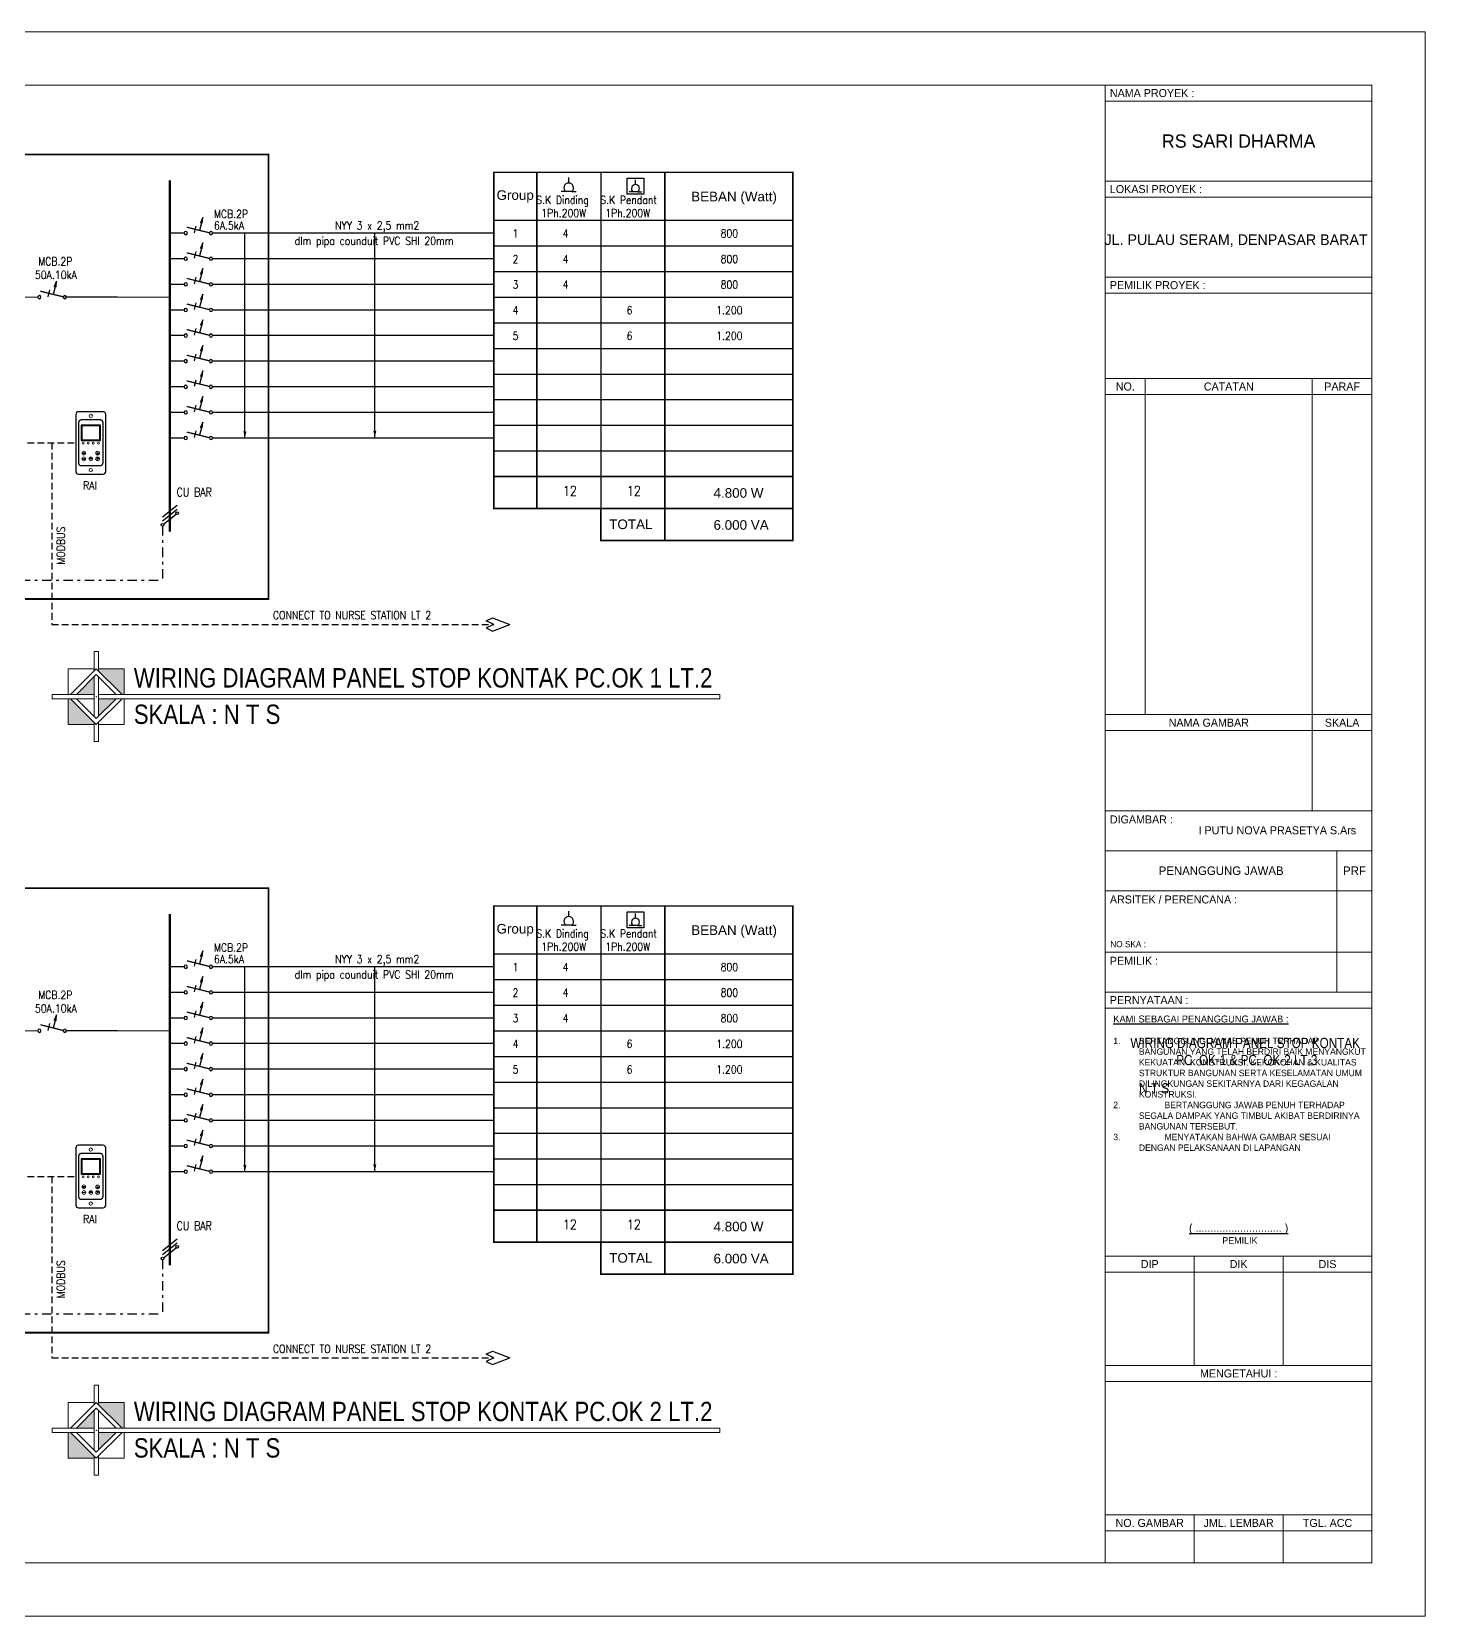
# Model space of a CAD drawing. Header units: inches. Extents: x 31310 to 32350, y 3900 to 5049.
# Drawn here: x 31718.4 to 31770.7, y 4614.4 to 4673.8 of the extents above; entities that cross this region are included whole.
import ezdxf
from ezdxf.enums import TextEntityAlignment as Align

# ---------------------------------------------------------------- set-up
doc = ezdxf.new("R2010")
doc.units = ezdxf.units.IN
doc.header["$MEASUREMENT"] = 0
for name, pattern in [('CACHE', [0.375, 0.25, -0.125]), ('DASHDOT', [1, 0.5, -0.25, 0, -0.25]), ('HIDDEN', [0.375, 0.25, -0.125]), ('PHANTOM', [2.5, 1.25, -0.25, 0.25, -0.25, 0.25, -0.25])]:
    doc.linetypes.add(name, pattern=pattern)
for name, color, linetype in [('-KOP', 7, 'Continuous'), ('-LINE', 1, 'Continuous'), ('-PANEL', 1, 'Continuous'), ('-SK', 1, 'Continuous'), ('-TXT', 7, 'Continuous'), ('dg', 8, 'Continuous'), ('DIM', 1, 'Continuous'), ('PNL', 5, 'Continuous'), ('TEX', 7, 'Continuous'), ('TEXTKOP', 7, 'Continuous')]:
    doc.layers.add(name, color=color, linetype=linetype)
for name, color, linetype, lineweight in [('A-FURN-EQPM', 177, 'Continuous', 0), ('US 0 Sanitair', 9, 'Continuous', 0), ('US-Elevation', 9, 'Continuous', 5), ('US-Text', 42, 'Continuous', 5)]:
    doc.layers.add(name, color=color, linetype=linetype, lineweight=lineweight)
doc.layers.add('dinding', color=252, linetype='Continuous', lineweight=9, true_color=0x878787)
doc.styles.add('1 100', font='GOTHIC.TTF')
doc.styles.add('1 200', font='GOTHIC.TTF', dxfattribs={"height": 300})
doc.styles.add('ARIAL', font='arial.ttf')
doc.styles.add('Arial Narrow', font='ARIALN.TTF')
doc.styles.add('Grap', font='')
doc.styles.add('Q', font='romans.shx', dxfattribs={"width": 0.7, "height": 180})
doc.styles.add('TXT', font='romans.shx', dxfattribs={"width": 0.85, "height": 0.25})
doc.styles.get('Grap').set_extended_font_data('Graphite Light')
doc.dimstyles.new('dim200', dxfattribs={"dimscale": 2, "dimtxt": 0.17, "dimasz": 0.12, "dimexe": 0.15, "dimexo": 0.1, "dimgap": 0.06, "dimtad": 1, "dimdec": 1, "dimlfac": 100, "dimzin": 12, "dimdsep": 46, "dimtxsty": 'Grap', "dimblk": 'ar1', "dimcen": 0.09, "dimclrd": 243, "dimclre": 243, "dimclrt": 256, "dimadec": 0, "dimazin": 0, "dimtfac": 1, "dimtdec": 1, "dimtix": 1, "dimtmove": 0, "dimatfit": 3, "dimldrblk": 'ar2', "dimfxl": 1, "dimtolj": 1, "dimtzin": 0, "dimarcsym": 0})

# ---------------------------------------------------------------- blocks, each defined once
blk = doc.blocks.new('erthrhhrthre')
for p, q in [((-103.505, 130.043), (-229.505, 130.043)), ((-103.505, 40.943), (-103.505, 130.043)), ((-121.505, 121.643), (-106.505, 121.643)), ((-121.505, 116.243), (-106.505, 116.243)), ((-121.505, 110.543), (-106.505, 110.543)), ((-121.505, 91.642), (-106.505, 91.642)), ((-121.505, 86.242), (-106.505, 86.242)), ((-121.505, 83.992), (-106.505, 83.992)), ((-121.505, 76.042), (-106.505, 76.042)), ((-121.505, 61.2), (-106.505, 61.2)), ((-121.505, 55.05), (-106.505, 55.05)), ((-121.505, 46.643), (-106.505, 46.643)), ((-229.505, 40.943), (-103.505, 40.943))]:
    blk.add_line(p, q)
at = {"color": 5}
for p, q in [((-106.505, 127.043), (-225.005, 127.043)), ((-121.505, 43.943), (-121.505, 127.043)), ((-106.505, 43.943), (-106.505, 127.043)), ((-225.005, 43.943), (-106.505, 43.943))]:
    blk.add_line(p, q, dxfattribs=at)
at = {"ltscale": 8}
for p, q in [((-121.505, 126.143), (-106.505, 126.143)), ((-121.505, 120.743), (-106.505, 120.743)), ((-121.505, 115.343), (-106.505, 115.343)), ((-119.255, 91.642), (-119.255, 110.543)), ((-109.863, 86.242), (-109.863, 110.543)), ((-121.505, 109.643), (-106.505, 109.643)), ((-121.505, 90.742), (-106.505, 90.742)), ((-108.473, 83.992), (-108.473, 76.042)), ((-121.505, 81.742), (-106.505, 81.742)), ((-121.505, 78.292), (-106.505, 78.292)), ((-121.505, 75.142), (-106.505, 75.142)), ((-116.505, 61.2), (-116.505, 55.05)), ((-111.505, 61.2), (-111.505, 55.05)), ((-121.505, 60.3), (-106.505, 60.3)), ((-121.505, 54.15), (-106.505, 54.15)), ((-121.505, 45.743), (-106.505, 45.743))]:
    blk.add_line(p, q, dxfattribs=at)
at = {"ltscale": 5}
for p, q in [((-116.505, 43.943), (-116.505, 46.643)), ((-111.505, 43.943), (-111.505, 46.643))]:
    blk.add_line(p, q, dxfattribs=at)
at = {"layer": 'A-FURN-EQPM', "color": 0, "linetype": 'ByBlock', "lineweight": -2, "ltscale": 0.25}
blk.add_lwpolyline([(-229.505, 40.943), (-103.505, 40.943), (-103.505, 130.043), (-229.505, 130.043)], close=True, dxfattribs=at)
at = {"layer": 'TEXTKOP', "style": '1 100'}
for s, height, p in [('NAMA PROYEK :', 0.45, (-121.247, 126.593)), ('LOKASI PROYEK :', 0.45, (-121.247, 121.193)), ('PEMILIK PROYEK :', 0.45, (-121.247, 115.793)), ('DIGAMBAR :', 0.45, (-121.247, 85.75)), ('I PUTU NOVA PRASETYA S.Ars', 0.45, (-116.258, 85.14)), ('ARSITEK / PERENCANA :', 0.45, (-121.247, 81.25)), ('NO SKA :', 0.3462, (-121.225, 78.739)), ('PEMILIK :', 0.45, (-121.247, 77.8)), ('PERNYATAAN :', 0.45, (-121.247, 75.592))]:
    blk.add_text(s, height=height, dxfattribs=at).set_placement(p, align=Align.MIDDLE_LEFT)
at = {"layer": 'TEXTKOP', "style": '1 100', "oblique": 0}
for s, height, p in [('RS SARI DHARMA', 0.75, (-114.005, 123.893)), ('JL. PULAU SERAM, DENPASAR BARAT ', 0.6, (-114.037, 118.349))]:
    blk.add_text(s, height=height, rotation=359.99148, dxfattribs=at).set_placement(p, align=Align.MIDDLE_CENTER)
at = {"layer": 'TEXTKOP', "style": '1 100'}
for s, height, p in [('NO.', 0.45, (-120.38, 110.093)), ('CATATAN', 0.45, (-114.559, 110.093)), ('PARAF', 0.45, (-108.184, 110.093)), ('NAMA GAMBAR', 0.45, (-115.684, 91.192)), ('SKALA', 0.45, (-108.184, 91.192)), ('PENANGGUNG JAWAB', 0.48, (-114.989, 82.867)), ('PRF', 0.48, (-107.489, 82.867)), ('MENGETAHUI :', 0.45, (-114.005, 54.6)), ('NO. GAMBAR', 0.45, (-119.005, 46.193)), ('JML. LEMBAR', 0.45, (-114.005, 46.193)), ('TGL. ACC', 0.45, (-109.005, 46.193))]:
    blk.add_text(s, height=height, dxfattribs=at).set_placement(p, align=Align.MIDDLE_CENTER)
for s, p in [('DIP', (-119.005, 60.75)), ('DIK', (-114.005, 60.75)), ('DIS', (-109.005, 60.75))]:
    blk.add_text(s, height=0.45, dxfattribs=at).set_placement(p, align=Align.MIDDLE)
at = {"layer": 'TEXTKOP', "ltscale": 5, "style": '1 200'}
for s, insert, char_height, width, attachment_point in [('{\\H1.083x;\\LKAMI SEBAGAI PENANGGUNG JAWAB :\\P\\H0.9234x;\\P\\pxt4;}1. ^IBERTANGGUNG JAWAB PENUH TERHADAP  ^I^IBANGUNAN YANG TELAH BERDIRI BAIK MENYANGKUT ^IKEKUATAN ^IKONSTRUKSI, KEKOKOHAN & KUALITAS ^ISTRUKTUR BANGUNAN SERTA KESELAMATAN UMUM ^IDILINGKUNGAN SEKITARNYA DARI KEGAGALAN ^IKONSTRUKSI.\\P\\pi-4,l4,t8;2.^IBERTANGGUNG JAWAB PENUH TERHADAP SEGALA DAMPAK YANG TIMBUL AKIBAT BERDIRINYA BANGUNAN TERSEBUT.\\P3.^IMENYATAKAN BAHWA GAMBAR SESUAI DENGAN PELAKSANAAN DI LAPANGAN', (-121.055, 74.725), 0.36, 14.2351, 1), ('{\\L( ............................. )\\P\\H0.8333x;\\l PEMILIK}', (-114.005, 63.013), 0.45, 15, 2)]:
    blk.add_mtext(s, dxfattribs=dict(at, insert=insert, char_height=char_height, width=width, attachment_point=attachment_point))
blk = doc.blocks.new('ar1')
at = {"color": 251, "ltscale": 0.13}
for p, q in [((1.06, 0), (-1.06, 0)), ((0, 1.06), (0, -1.06))]:
    blk.add_line(p, q, dxfattribs=at)
at = {"color": 5, "ltscale": 0.13}
blk.add_line((-0.5, -0.5), (0.5, 0.5), dxfattribs=at)
blk = doc.blocks.new('ar2')
at = {"layer": 'dg', "color": 251, "ltscale": 0.13}
for points in [[(-0.91, 0), (-1.08, 0.25), (0, 0)], [(-0.91, 0), (-1.08, -0.25), (0, 0)]]:
    blk.add_solid(points, dxfattribs=at)
at = {"layer": 'DIM', "color": 251, "ltscale": 0.13}
blk.add_line((0, 0), (-1.29, 0), dxfattribs=at)
blk = doc.blocks.new('_ClosedBlank')
at = {"color": 0, "linetype": 'ByBlock', "lineweight": -2}
for p, q in [((-1, 0.17), (0, 0)), ((-1, 0.17), (-1, -0.17)), ((0, 0), (-1, -0.17))]:
    blk.add_line(p, q, dxfattribs=at)
blk = doc.blocks.new('-mcb1p')
at = {"layer": '-LINE', "color": 7}
blk.add_line((0.516, 0.014), (0.465, 0.222), dxfattribs=at)
at = {"layer": '-LINE', "color": 2, "const_width": 0.04}
blk.add_lwpolyline([(0.049, 0.01), (0.755, 0.185)], dxfattribs=at)
at = {"layer": '-LINE', "color": 7}
blk.add_lwpolyline([(0.3, 0.318), (0.357, 0.086)], dxfattribs=at)
at = {"layer": '-LINE', "color": 2}
for centre in [(0, 0), (0.787, 0)]:
    blk.add_circle(centre, 0.05, dxfattribs=at)
at = {"layer": '-LINE', "color": 7, "xscale": 0.1800000000000017, "yscale": 0.1800000000000017, "zscale": 0.1800000000000017, "rotation": 103.8965061037899}
blk.add_blockref('_ClosedBlank', (0.257, 0.493), dxfattribs=at)
blk = doc.blocks.new('-STOP KONTAK')
at = {"layer": '-SK'}
for p, q in [((-0.092, 0), (-0.236, 0)), ((0.092, 0), (-0.092, 0)), ((0, 0.269), (0, 0.443)), ((0.092, 0), (0.236, 0))]:
    blk.add_line(p, q, dxfattribs=at)
blk.add_arc((0, 0.119), 0.15, 307.7237, 232.2763, dxfattribs=at)
blk = doc.blocks.new('nvdghcusdyfb')
at = {"layer": 'US-Text', "ltscale": 5}
h = blk.add_hatch(color=256, dxfattribs=at)
h.paths.add_polyline_path([(-6.862, 0.036), (-6.862, 0.339), (-7.166, 0.036)])
h.paths.add_polyline_path([(-6.487, -0.036), (-6.79, -0.036), (-6.79, -0.339)])
for points in [[(-6.79, 0.477), (-6.79, 0.441), (-6.385, 0.036), (-6.349, 0.036), (-6.349, 0.477)], [(-7.268, -0.036), (-7.304, -0.036), (-7.304, -0.477), (-6.862, -0.477), (-6.862, -0.441)]]:
    blk.add_hatch(color=256, dxfattribs=at).paths.add_polyline_path(points)
for p, q in [((-6.862, 0.441), (-6.862, 0.769)), ((-6.79, 0.769), (-6.862, 0.769)), ((-6.79, 0.441), (-6.79, 0.769)), ((-6.862, 0.477), (-7.304, 0.477)), ((-7.304, 0.036), (-7.304, 0.477)), ((-6.862, -0.339), (-6.862, 0.339)), ((-6.79, 0.477), (-6.349, 0.477)), ((-6.79, -0.339), (-6.79, 0.339)), ((-6.349, 0.036), (-6.349, 0.477)), ((-7.581, 0.036), (-6.862, 0.036)), ((-7.581, 0.036), (-7.581, -0.036)), ((-7.581, -0.036), (-6.862, -0.036)), ((-7.304, -0.036), (-7.304, -0.477)), ((-6.349, -0.036), (-6.349, -0.477)), ((-6.862, -0.477), (-7.304, -0.477)), ((-6.862, -0.769), (-6.862, -0.441)), ((-6.79, -0.769), (-6.79, -0.441)), ((-6.79, -0.477), (-6.349, -0.477)), ((-6.79, -0.769), (-6.862, -0.769))]:
    blk.add_line(p, q, dxfattribs=at)
for points in [[(-7.268, 0.036), (-6.826, 0.477), (-6.385, 0.036)], [(-7.166, 0.036), (-6.826, 0.375), (-6.487, 0.036)], [(-6.385, -0.036), (-6.826, -0.477), (-7.268, -0.036)], [(-6.487, -0.036), (-6.826, -0.375), (-7.166, -0.036)]]:
    blk.add_lwpolyline(points, dxfattribs=at)
blk.add_point((-6.826, 0), dxfattribs=at)

msp = doc.modelspace()

# ---------------------------------------------------------------- hatches: boundary and pattern name
at = {"layer": 'dinding'}
h = msp.add_hatch(color=8, dxfattribs=at)
h.dxf.hatch_style = 1
h.paths.add_polyline_path([(31720.886, 4658.087), (31720.849, 4658.01), (31720.886, 4658.01), (31720.924, 4658.01)])
h = msp.add_hatch(color=8, dxfattribs=at)
h.dxf.hatch_style = 1
h.paths.add_polyline_path([(31720.924, 4657.868), (31720.886, 4657.868), (31720.849, 4657.868), (31720.886, 4657.791)])
h = msp.add_hatch(color=8, dxfattribs=at)
h.dxf.hatch_style = 1
h.paths.add_polyline_path([(31720.886, 4630.586), (31720.849, 4630.51), (31720.886, 4630.51), (31720.924, 4630.51)])
h = msp.add_hatch(color=8, dxfattribs=at)
h.dxf.hatch_style = 1
h.paths.add_polyline_path([(31720.924, 4630.367), (31720.886, 4630.367), (31720.849, 4630.367), (31720.886, 4630.29)])

# ---------------------------------------------------------------- linework, layer by layer
at = {"layer": '-LINE'}
for p, q in [((31739.752, 4668.571, 0.008), (31739.752, 4655.971, 0.008)), ((31739.752, 4668.571, 0.008), (31739.752, 4657.171, 0.008)), ((31742.152, 4668.571, 0.008), (31742.152, 4655.971, 0.008)), ((31742.152, 4668.571, 0.008), (31742.152, 4654.771, 0.008)), ((31742.152, 4668.571, 0.008), (31742.152, 4655.971, 0.008)), ((31746.952, 4667.671, 0.008), (31746.952, 4655.971, 0.008)), ((31724.13, 4666.291, 0.008), (31723.59, 4666.291, 0.008)), ((31735.739, 4666.291, 0.008), (31725.194, 4666.291, 0.008)), ((31724.13, 4665.331, 0.008), (31723.59, 4665.331, 0.008)), ((31735.739, 4665.331, 0.008), (31725.194, 4665.331, 0.008)), ((31724.13, 4664.371, 0.008), (31723.59, 4664.371, 0.008)), ((31735.739, 4664.371, 0.008), (31725.194, 4664.371, 0.008)), ((31724.13, 4663.411, 0.008), (31723.59, 4663.411, 0.008)), ((31735.739, 4663.411, 0.008), (31725.194, 4663.411, 0.008)), ((31724.13, 4662.451, 0.008), (31723.59, 4662.451, 0.008)), ((31735.739, 4662.451, 0.008), (31725.194, 4662.451, 0.008)), ((31724.13, 4661.491, 0.008), (31723.59, 4661.491, 0.008)), ((31735.739, 4661.491, 0.008), (31725.194, 4661.491, 0.008)), ((31724.13, 4660.531, 0.008), (31723.59, 4660.531, 0.008)), ((31735.739, 4660.531, 0.008), (31725.194, 4660.531, 0.008)), ((31724.13, 4659.571, 0.008), (31723.59, 4659.571, 0.008)), ((31735.739, 4659.571, 0.008), (31725.194, 4659.571, 0.008)), ((31724.13, 4658.611, 0.008), (31723.59, 4658.611, 0.008)), ((31735.739, 4658.611, 0.008), (31725.194, 4658.611, 0.008)), ((31739.752, 4641.07, 0.008), (31739.752, 4628.47, 0.008)), ((31739.752, 4641.07, 0.008), (31739.752, 4629.67, 0.008)), ((31742.152, 4641.07, 0.008), (31742.152, 4628.47, 0.008)), ((31742.152, 4641.07, 0.008), (31742.152, 4627.27, 0.008)), ((31742.152, 4641.07, 0.008), (31742.152, 4628.47, 0.008)), ((31746.952, 4640.17, 0.008), (31746.952, 4628.47, 0.008)), ((31724.13, 4638.79, 0.008), (31723.59, 4638.79, 0.008)), ((31735.739, 4638.79, 0.008), (31725.194, 4638.79, 0.008)), ((31724.13, 4637.83, 0.008), (31723.59, 4637.83, 0.008)), ((31735.739, 4637.83, 0.008), (31725.194, 4637.83, 0.008)), ((31724.13, 4636.87, 0.008), (31723.59, 4636.87, 0.008)), ((31735.739, 4636.87, 0.008), (31725.194, 4636.87, 0.008)), ((31724.13, 4635.91, 0.008), (31723.59, 4635.91, 0.008)), ((31735.739, 4635.91, 0.008), (31725.194, 4635.91, 0.008)), ((31724.13, 4634.95, 0.008), (31723.59, 4634.95, 0.008)), ((31735.739, 4634.95, 0.008), (31725.194, 4634.95, 0.008)), ((31724.13, 4633.99, 0.008), (31723.59, 4633.99, 0.008)), ((31735.739, 4633.99, 0.008), (31725.194, 4633.99, 0.008)), ((31724.13, 4633.03, 0.008), (31723.59, 4633.03, 0.008)), ((31735.739, 4633.03, 0.008), (31725.194, 4633.03, 0.008)), ((31724.13, 4632.07, 0.008), (31723.59, 4632.07, 0.008)), ((31735.739, 4632.07, 0.008), (31725.194, 4632.07, 0.008)), ((31724.13, 4631.11, 0.008), (31723.59, 4631.11, 0.008)), ((31735.739, 4631.11, 0.008), (31725.194, 4631.11, 0.008))]:
    msp.add_line(p, q, dxfattribs=at)
at = {"layer": '-LINE', "color": 8}
for p, q in [((31735.739, 4665.811, 0.008), (31746.952, 4665.811, 0.008)), ((31735.739, 4664.851, 0.008), (31746.952, 4664.851, 0.008)), ((31735.739, 4663.891, 0.008), (31746.952, 4663.891, 0.008)), ((31735.739, 4662.931, 0.008), (31746.952, 4662.931, 0.008)), ((31735.739, 4661.971, 0.008), (31746.952, 4661.971, 0.008)), ((31735.739, 4661.011, 0.008), (31746.952, 4661.011, 0.008)), ((31735.739, 4660.051, 0.008), (31746.952, 4660.051, 0.008)), ((31735.739, 4659.091, 0.008), (31746.952, 4659.091, 0.008)), ((31735.739, 4658.131, 0.008), (31746.952, 4658.131, 0.008)), ((31735.739, 4657.171, 0.008), (31746.952, 4657.171, 0.008)), ((31735.739, 4638.31, 0.008), (31746.952, 4638.31, 0.008)), ((31735.739, 4637.35, 0.008), (31746.952, 4637.35, 0.008)), ((31735.739, 4636.39, 0.008), (31746.952, 4636.39, 0.008)), ((31735.739, 4635.43, 0.008), (31746.952, 4635.43, 0.008)), ((31735.739, 4634.47, 0.008), (31746.952, 4634.47, 0.008)), ((31735.739, 4633.51, 0.008), (31746.952, 4633.51, 0.008)), ((31735.739, 4632.55, 0.008), (31746.952, 4632.55, 0.008)), ((31735.739, 4631.59, 0.008), (31746.952, 4631.59, 0.008)), ((31735.739, 4630.63, 0.008), (31746.952, 4630.63, 0.008)), ((31735.739, 4629.67, 0.008), (31746.952, 4629.67, 0.008))]:
    msp.add_line(p, q, dxfattribs=at)
at = {"layer": '-LINE', "color": 7}
for p, q in [((31723.315, 4655.652, 0.008), (31723.864, 4656.09, 0.008)), ((31723.315, 4655.502, 0.008), (31723.864, 4655.94, 0.008)), ((31723.355, 4655.385, 0.008), (31723.824, 4655.759, 0.008)), ((31723.315, 4628.151, 0.008), (31723.864, 4628.589, 0.008)), ((31723.315, 4628.002, 0.008), (31723.864, 4628.44, 0.008)), ((31723.355, 4627.885, 0.008), (31723.824, 4628.258, 0.008))]:
    msp.add_line(p, q, dxfattribs=at)
at = {"layer": '-LINE', "color": 7, "linetype": 'DASHDOT', "ltscale": 0.7}
for p, q in [((31723.315, 4655.302, 0.008), (31723.315, 4653.285, 0.008)), ((31698.808, 4653.285, 0.008), (31723.315, 4653.285, 0.008)), ((31723.315, 4627.801, 0.008), (31723.315, 4625.784, 0.008)), ((31698.808, 4625.784, 0.008), (31723.315, 4625.784, 0.008))]:
    msp.add_line(p, q, dxfattribs=at)
at = {"layer": '-LINE', "elevation": 0.008}
for points, const_width in [([(31723.59, 4668.269), (31723.59, 4655.1)], 0.096), ([(31737.352, 4668.571), (31737.352, 4655.971)], 0.06), ([(31742.152, 4668.571), (31742.152, 4654.771)], 0.06), ([(31735.739, 4666.771), (31746.952, 4666.771)], 0.06), ([(31735.739, 4657.171), (31746.952, 4657.171)], 0.06), ([(31746.952, 4655.971), (31746.952, 4654.771), (31739.752, 4654.771), (31739.752, 4655.971)], 0.06), ([(31737.352, 4641.07), (31737.352, 4628.47)], 0.06), ([(31742.152, 4641.07), (31742.152, 4627.27)], 0.06), ([(31723.59, 4640.768), (31723.59, 4627.6)], 0.096), ([(31735.739, 4639.27), (31746.952, 4639.27)], 0.06), ([(31735.739, 4629.67), (31746.952, 4629.67)], 0.06), ([(31746.952, 4628.47), (31746.952, 4627.27), (31739.752, 4627.27), (31739.752, 4628.47)], 0.06)]:
    msp.add_lwpolyline(points, dxfattribs=dict(at, const_width=const_width))
at = {"layer": '-LINE', "const_width": 0.06, "elevation": 0.008}
for points in [[(31735.739, 4668.571), (31746.952, 4668.571), (31746.952, 4655.971), (31735.739, 4655.971)], [(31735.739, 4641.07), (31746.952, 4641.07), (31746.952, 4628.47), (31735.739, 4628.47)]]:
    msp.add_lwpolyline(points, close=True, dxfattribs=at)
at = {"layer": '-LINE', "color": 7}
for centre in [(31723.864, 4655.791, 0.008), (31723.315, 4655.353, 0.008), (31723.315, 4627.853, 0.008), (31723.864, 4628.291, 0.008)]:
    msp.add_circle(centre, 0.0516, dxfattribs=at)
at = {"layer": '-PANEL', "elevation": -0.011}
for points in [[(31720.168, 4657.256), (31721.086, 4657.256, 0.414214), (31721.187, 4657.357), (31721.187, 4659.5, 0.414214), (31721.086, 4659.6), (31720.168, 4659.6, 0.414214), (31720.067, 4659.5), (31720.067, 4657.357, 0.414214)], [(31720.168, 4629.756), (31721.086, 4629.756, 0.414214), (31721.187, 4629.856), (31721.187, 4631.999, 0.414214), (31721.086, 4632.1), (31720.168, 4632.1, 0.414214), (31720.067, 4631.999), (31720.067, 4629.856, 0.414214)]]:
    msp.add_lwpolyline(points, format="xyb", close=True, dxfattribs=at)
at = {"layer": '-PANEL', "linetype": 'CACHE', "ltscale": 20, "elevation": -0.011}
for points in [[(31720.268, 4657.579), (31720.986, 4657.579, 0.414214), (31721.086, 4657.68), (31721.086, 4659.188, 0.414214), (31720.986, 4659.288), (31720.268, 4659.288, 0.414214), (31720.168, 4659.188), (31720.168, 4657.68, 0.414214)], [(31720.268, 4630.079), (31720.986, 4630.079, 0.414214), (31721.086, 4630.179), (31721.086, 4631.687, 0.414214), (31720.986, 4631.788), (31720.268, 4631.788, 0.414214), (31720.168, 4631.687), (31720.168, 4630.179, 0.414214)]]:
    msp.add_lwpolyline(points, format="xyb", close=True, dxfattribs=at)
at = {"layer": '-PANEL', "ltscale": 20, "elevation": -0.011}
for points in [[(31720.268, 4658.521), (31720.986, 4658.521), (31720.986, 4659.089), (31720.268, 4659.089)], [(31720.288, 4658.541), (31720.966, 4658.541), (31720.966, 4659.069), (31720.288, 4659.069)], [(31720.268, 4631.021), (31720.986, 4631.021), (31720.986, 4631.589), (31720.268, 4631.589)], [(31720.288, 4631.041), (31720.966, 4631.041), (31720.966, 4631.569), (31720.288, 4631.569)]]:
    msp.add_lwpolyline(points, close=True, dxfattribs=at)
at = {"layer": '-SK', "elevation": 0.008}
for points in [[(31740.744, 4668.357), (31741.363, 4668.357), (31741.363, 4667.749), (31740.744, 4667.749)], [(31740.744, 4640.857), (31741.363, 4640.857), (31741.363, 4640.249), (31740.744, 4640.249)]]:
    msp.add_lwpolyline(points, close=True, dxfattribs=at)
at = {"color": 2, "linetype": 'HIDDEN', "elevation": -0.011}
for points in [[(31718.256, 4658.428), (31720.067, 4658.428)], [(31719.162, 4658.428), (31719.162, 4651.627), (31735.739, 4651.627)], [(31718.256, 4630.928), (31720.067, 4630.928)], [(31719.162, 4630.928), (31719.162, 4624.127), (31735.739, 4624.127)]]:
    msp.add_lwpolyline(points, dxfattribs=at)
at = {"color": 2, "linetype": 'Continuous', "elevation": -0.011}
for points in [[(31735.739, 4651.627), (31735.459, 4651.764), (31735.687, 4651.878), (31736.348, 4651.627)], [(31735.739, 4651.627), (31735.459, 4651.491), (31735.687, 4651.377), (31736.348, 4651.627)], [(31735.739, 4624.127), (31735.459, 4624.264), (31735.687, 4624.378), (31736.348, 4624.127)], [(31735.739, 4624.127), (31735.459, 4623.99), (31735.687, 4623.877), (31736.348, 4624.127)]]:
    msp.add_lwpolyline(points, dxfattribs=at)
at = {"layer": 'dinding', "color": 2}
for points, elevation in [([(31720.571, 4657.832), (31720.68, 4657.832)], -0.011), ([(31720.886, 4658.087), (31720.849, 4658.01), (31720.886, 4658.01)], -0.023), ([(31720.886, 4657.791), (31720.849, 4657.868), (31720.886, 4657.868)], -0.023), ([(31720.886, 4658.087), (31720.924, 4658.01), (31720.886, 4658.01)], -0.023), ([(31720.886, 4657.791), (31720.924, 4657.868), (31720.886, 4657.868)], -0.023), ([(31720.571, 4630.332), (31720.68, 4630.332)], -0.011), ([(31720.886, 4630.586), (31720.849, 4630.51), (31720.886, 4630.51)], -0.023), ([(31720.886, 4630.29), (31720.849, 4630.367), (31720.886, 4630.367)], -0.023), ([(31720.886, 4630.586), (31720.924, 4630.51), (31720.886, 4630.51)], -0.023), ([(31720.886, 4630.29), (31720.924, 4630.367), (31720.886, 4630.367)], -0.023)]:
    msp.add_lwpolyline(points, dxfattribs=dict(at, elevation=elevation))
at = {"layer": 'dinding', "color": 2, "const_width": 0.0101, "elevation": -0.002}
for points in [[(31720.653, 4657.826), (31720.653, 4657.8), (31720.601, 4657.8)], [(31720.653, 4630.325), (31720.653, 4630.3), (31720.601, 4630.3)]]:
    msp.add_lwpolyline(points, dxfattribs=at)
at = {"layer": 'dinding', "color": 1}
for centre, radius in [((31720.627, 4659.44, -0.011), 0.0617), ((31720.368, 4658.043, -0.023), 0.0708), ((31720.368, 4657.832, -0.023), 0.0708), ((31720.627, 4657.832, -0.011), 0.0708), ((31720.886, 4658.043, -0.023), 0.0708), ((31720.886, 4657.832, -0.023), 0.0708), ((31720.627, 4657.413, -0.011), 0.0617), ((31720.627, 4631.939, -0.011), 0.0617), ((31720.368, 4630.542, -0.023), 0.0708), ((31720.368, 4630.332, -0.023), 0.0708), ((31720.627, 4630.332, -0.011), 0.0708), ((31720.886, 4630.542, -0.023), 0.0708), ((31720.886, 4630.332, -0.023), 0.0708), ((31720.627, 4629.913, -0.011), 0.0617)]:
    msp.add_circle(centre, radius, dxfattribs=at)
at = {"layer": 'dinding', "color": 2}
for centre in [(31720.342, 4658.42, -0.011), (31720.532, 4658.42, -0.011), (31720.722, 4658.42, -0.011), (31720.912, 4658.42, -0.011), (31720.342, 4630.919, -0.011), (31720.532, 4630.919, -0.011), (31720.722, 4630.919, -0.011), (31720.912, 4630.919, -0.011)]:
    msp.add_circle(centre, 0.0363, dxfattribs=at)
for points in [[(31720.589, 4657.8, -0.002), (31720.607, 4657.82, -0.002), (31720.608, 4657.782, -0.002)], [(31720.589, 4630.3, -0.002), (31720.607, 4630.32, -0.002), (31720.608, 4630.282, -0.002)]]:
    msp.add_solid(points, dxfattribs=at)
at = {"layer": 'PNL', "color": 7, "linetype": 'PHANTOM', "lineweight": 0, "ltscale": 0.9, "const_width": 0.0669, "elevation": 0.008}
for points in [[(31727.291, 4669.241), (31697.767, 4669.241), (31697.767, 4652.578), (31727.291, 4652.578)], [(31727.291, 4641.741), (31697.767, 4641.741), (31697.767, 4625.077), (31727.291, 4625.077)]]:
    msp.add_lwpolyline(points, close=True, dxfattribs=at)
at = {"layer": 'US-Elevation', "color": 1}
for p, q in [((31717.217, 4663.892, 0.008), (31718.639, 4663.892, 0.008)), ((31719.716, 4663.892, 0.008), (31723.59, 4663.892, 0.008)), ((31719.729, 4663.908, 0.008), (31721.628, 4663.908, 0.008)), ((31717.217, 4636.392, 0.008), (31718.639, 4636.392, 0.008)), ((31719.716, 4636.392, 0.008), (31723.59, 4636.392, 0.008)), ((31719.729, 4636.408, 0.008), (31721.628, 4636.408, 0.008))]:
    msp.add_line(p, q, dxfattribs=at)
at = {"layer": 'US-Text', "elevation": 0.008}
for points in [[(31720.912, 4648.998), (31744.218, 4648.998), (31744.218, 4648.84), (31720.912, 4648.84)], [(31720.912, 4621.497), (31744.218, 4621.497), (31744.218, 4621.339), (31720.912, 4621.339)]]:
    msp.add_lwpolyline(points, close=True, dxfattribs=at)

# ---------------------------------------------------------------- block references
at = {"layer": '-LINE', "rotation": 3.41322171e-08}
for p, xscale, yscale, zscale in [((31725.134, 4666.293, 0.008), -1.200000000000727, 1.199999999999818, 1.199999999999999), ((31725.134, 4665.333, 0.008), -1.200000000000727, 1.199999999999818, 1.199999999999999), ((31725.134, 4664.373, 0.008), -1.200000000000727, 1.199999999999818, 1.199999999999999), ((31719.655, 4663.892, 0.008), -1.214595193355503, 1.214595193354583, 1.214595193354767), ((31725.134, 4663.413, 0.008), -1.200000000000727, 1.199999999999818, 1.199999999999999), ((31725.134, 4662.453, 0.008), -1.200000000000727, 1.199999999999818, 1.199999999999999), ((31725.134, 4661.493, 0.008), -1.200000000000727, 1.199999999999818, 1.199999999999999), ((31725.134, 4660.533, 0.008), -1.200000000000727, 1.199999999999818, 1.199999999999999), ((31725.134, 4659.573, 0.008), -1.200000000000727, 1.199999999999818, 1.199999999999999), ((31725.134, 4658.613, 0.008), -1.200000000000727, 1.199999999999818, 1.199999999999999), ((31725.134, 4638.793, 0.008), -1.200000000000727, 1.199999999999818, 1.199999999999999), ((31725.134, 4637.833, 0.008), -1.200000000000727, 1.199999999999818, 1.199999999999999), ((31725.134, 4636.873, 0.008), -1.200000000000727, 1.199999999999818, 1.199999999999999), ((31719.655, 4636.392, 0.008), -1.214595193355503, 1.214595193354583, 1.214595193354767), ((31725.134, 4635.913, 0.008), -1.200000000000727, 1.199999999999818, 1.199999999999999), ((31725.134, 4634.953, 0.008), -1.200000000000727, 1.199999999999818, 1.199999999999999), ((31725.134, 4633.993, 0.008), -1.200000000000727, 1.199999999999818, 1.199999999999999), ((31725.134, 4633.033, 0.008), -1.200000000000727, 1.199999999999818, 1.199999999999999), ((31725.134, 4632.073, 0.008), -1.200000000000727, 1.199999999999818, 1.199999999999999), ((31725.134, 4631.113, 0.008), -1.200000000000727, 1.199999999999818, 1.199999999999999)]:
    msp.add_blockref('-mcb1p', p, dxfattribs=dict(at, xscale=xscale, yscale=yscale, zscale=zscale))
at = {"layer": '-SK', "xscale": 1.200000000000727, "yscale": 1.200000000000727, "zscale": 1.200000000000727}
for p in [(31738.551, 4667.848, 0.008), (31738.551, 4640.348, 0.008)]:
    msp.add_blockref('-STOP KONTAK', p, dxfattribs=at)
at = {"layer": '-SK'}
for p in [(31741.054, 4667.842, 0.008), (31741.054, 4640.341, 0.008)]:
    msp.add_blockref('-STOP KONTAK', p, dxfattribs=at)
at = {"layer": 'US-Elevation', "color": 1, "xscale": 0.6666666666678794, "yscale": 0.6666666666678794, "zscale": 0.6666666666678794}
msp.add_blockref('erthrhhrthre', (31839.675, 4587.148), dxfattribs=at)
at = {"layer": 'US-Text', "xscale": 2.193720867624506, "yscale": 2.193720867624506, "zscale": 2.193720867624506}
for p in [(31735.808, 4648.919, 0.008), (31735.808, 4621.418, 0.008)]:
    msp.add_blockref('nvdghcusdyfb', p, dxfattribs=at)

# ---------------------------------------------------------------- texts
at = {"layer": '-KOP', "color": 2, "ltscale": 0.5, "style": 'ARIAL'}
for s, p in [('Group', (31735.843, 4667.538, 0.008)), ('BEBAN (Watt)', (31743.143, 4667.485, 0.008)), ('4.800 W', (31743.98, 4656.373, 0.008)), ('TOTAL ', (31740.069, 4655.198, 0.008)), ('6.000 VA', (31743.98, 4655.173, 0.008)), ('Group', (31735.843, 4640.037, 0.008)), ('BEBAN (Watt)', (31743.143, 4639.985, 0.008)), ('4.800 W', (31743.98, 4628.873, 0.008)), ('TOTAL ', (31740.069, 4627.698, 0.008)), ('6.000 VA', (31743.98, 4627.673, 0.008))]:
    msp.add_text(s, height=0.36, dxfattribs=at).set_placement(p)
at = {"layer": '-TXT', "style": 'TXT', "width": 0.85}
for s, height, p in [('S.K Dinding', 0.3, (31737.337, 4667.385, 0.008)), ('S.K Pendant', 0.3, (31739.737, 4667.385, 0.008)), ('MCB.2P', 0.3, (31725.246, 4666.86, 0.008)), ('1Ph.200W', 0.3, (31737.521, 4666.894, 0.008)), ('1Ph.200W', 0.3, (31739.921, 4666.894, 0.008)), ('6A.5kA', 0.3, (31725.246, 4666.427, 0.008)), ('NYY 3 x 2,5 mm2', 0.3, (31729.789, 4666.427, 0.008)), ('dlm pipa counduit PVC SHI 20mm', 0.3, (31728.274, 4665.853, 0.008)), ('1', 0.3, (31736.444, 4666.132, 0.008)), ('2', 0.3, (31736.444, 4665.172, 0.008)), ('3', 0.3, (31736.444, 4664.212, 0.008)), ('4', 0.3, (31736.444, 4663.252, 0.008)), ('5', 0.3, (31736.444, 4662.292, 0.008)), ('RAI', 0.3016, (31720.339, 4656.684, 0.008)), ('CONNECT TO NURSE STATION LT 2', 0.30165, (31727.457, 4651.82, 0.008)), ('S.K Dinding', 0.3, (31737.337, 4639.885, 0.008)), ('S.K Pendant', 0.3, (31739.737, 4639.885, 0.008)), ('MCB.2P', 0.3, (31725.246, 4639.36, 0.008)), ('6A.5kA', 0.3, (31725.246, 4638.926, 0.008)), ('NYY 3 x 2,5 mm2', 0.3, (31729.789, 4638.926, 0.008)), ('1Ph.200W', 0.3, (31737.521, 4639.394, 0.008)), ('1Ph.200W', 0.3, (31739.921, 4639.394, 0.008)), ('dlm pipa counduit PVC SHI 20mm', 0.3, (31728.274, 4638.352, 0.008)), ('1', 0.3, (31736.444, 4638.631, 0.008)), ('2', 0.3, (31736.444, 4637.671, 0.008)), ('3', 0.3, (31736.444, 4636.711, 0.008)), ('4', 0.3, (31736.444, 4635.751, 0.008)), ('5', 0.3, (31736.444, 4634.791, 0.008)), ('RAI', 0.3016, (31720.339, 4629.184, 0.008)), ('CONNECT TO NURSE STATION LT 2', 0.30165, (31727.457, 4624.319, 0.008))]:
    msp.add_text(s, height=height, dxfattribs=at).set_placement(p)
for s, height, p in [('4', 0.3, (31738.432, 4666.132, 0.008)), ('800', 0.3, (31744.575, 4666.132, 0.008)), ('MCB.2P', 0.3016, (31719.297, 4665.085, 0.008)), ('4', 0.3, (31738.432, 4665.172, 0.008)), ('800', 0.3, (31744.575, 4665.172, 0.008)), ('50A.10kA', 0.3016, (31719.319, 4664.578, 0.008)), ('4', 0.3, (31738.432, 4664.212, 0.008)), ('800', 0.3, (31744.575, 4664.212, 0.008)), ('6', 0.3, (31740.832, 4663.252, 0.008)), ('1.200', 0.3, (31744.575, 4663.252, 0.008)), ('6', 0.3, (31740.832, 4662.292, 0.008)), ('1.200', 0.3, (31744.575, 4662.292, 0.008)), ('12', 0.36, (31738.592, 4656.451, 0.008)), ('12', 0.36, (31740.992, 4656.451, 0.008)), ('4', 0.3, (31738.432, 4638.631, 0.008)), ('800', 0.3, (31744.575, 4638.631, 0.008)), ('4', 0.3, (31738.432, 4637.671, 0.008)), ('800', 0.3, (31744.575, 4637.671, 0.008)), ('50A.10kA', 0.3016, (31719.319, 4637.078, 0.008)), ('MCB.2P', 0.3016, (31719.297, 4637.584, 0.008)), ('4', 0.3, (31738.432, 4636.711, 0.008)), ('800', 0.3, (31744.575, 4636.711, 0.008)), ('6', 0.3, (31740.832, 4635.751, 0.008)), ('1.200', 0.3, (31744.575, 4635.751, 0.008)), ('6', 0.3, (31740.832, 4634.791, 0.008)), ('1.200', 0.3, (31744.575, 4634.791, 0.008)), ('12', 0.36, (31738.592, 4628.951, 0.008)), ('12', 0.36, (31740.992, 4628.951, 0.008))]:
    msp.add_text(s, height=height, dxfattribs=at).set_placement(p, align=Align.CENTER)
at = {"layer": '-TXT', "color": 2, "style": 'TXT', "width": 0.85}
for s, height, p in [('MUTE', 0.0362, (31720.368, 4657.813, -0.011)), ('TEST', 0.0362, (31720.368, 4658.023, -0.011)), ('MENU', 0.0241, (31720.629, 4657.844, 0.001)), ('MUTE', 0.0362, (31720.368, 4630.312, -0.011)), ('TEST', 0.0362, (31720.368, 4630.523, -0.011)), ('MENU', 0.0241, (31720.629, 4630.344, 0.001))]:
    msp.add_text(s, height=height, dxfattribs=at).set_placement(p, align=Align.CENTER)
at = {"layer": '-TXT', "style": 'TXT', "width": 0.85}
for p in [(31719.656, 4653.863, 0.008), (31719.656, 4626.362, 0.008)]:
    msp.add_text('MODBUS', height=0.3016, rotation=90, dxfattribs=at).set_placement(p)
at = {"layer": 'TEX', "style": 'Q', "width": 0.8}
for p in [(31724.507, 4656.584, 0.008), (31724.507, 4629.083, 0.008)]:
    msp.add_text('CU BAR', height=0.324, dxfattribs=at).set_placement(p, align=Align.MIDDLE)
at = {"layer": 'US 0 Sanitair', "attachment_point": 1, "style": 'Arial Narrow'}
for s, insert, char_height, width in [('\\pxqc;WIRING DIAGRAM PANEL STOP KONTAK  PC. OK-1 & PC. OK-2 LT.3', (31759.535, 4636.127, 0), 0.38318, 8.88489), ('N T S', (31759.943, 4634.428, 0), 0.3832, 12.06096)]:
    msp.add_mtext(s, dxfattribs=dict(at, insert=insert, char_height=char_height, width=width))
at = {"layer": 'US-Text', "char_height": 0.72528, "attachment_point": 1, "style": 'Arial Narrow'}
for s, insert, width in [('WIRING DIAGRAM PANEL STOP KONTAK PC.OK 1 LT.2', (31722.242, 4649.985, 0.008), 22.82899), ('SKALA : N T S', (31722.242, 4648.62, 0.008), 10.96774), ('WIRING DIAGRAM PANEL STOP KONTAK PC.OK 2 LT.2', (31722.242, 4622.485, 0.008), 22.82899), ('SKALA : N T S', (31722.242, 4621.119, 0.008), 10.96774)]:
    msp.add_mtext(s, dxfattribs=dict(at, insert=insert, width=width))

# ---------------------------------------------------------------- leaders
at = {"layer": '-LINE', "color": 2}
for points in [[(31726.407, 4658.611, 0.008), (31726.407, 4666.291, 0.008)], [(31731.279, 4658.639, 0.008), (31731.278, 4666.291, 0.008)], [(31726.407, 4631.11, 0.008), (31726.407, 4638.79, 0.008)], [(31731.279, 4631.139, 0.008), (31731.278, 4638.79, 0.008)]]:
    msp.add_leader(points, dimstyle='dim200', override={"dimtad": 0}, dxfattribs=at)

doc.saveas('drawing.dxf')
